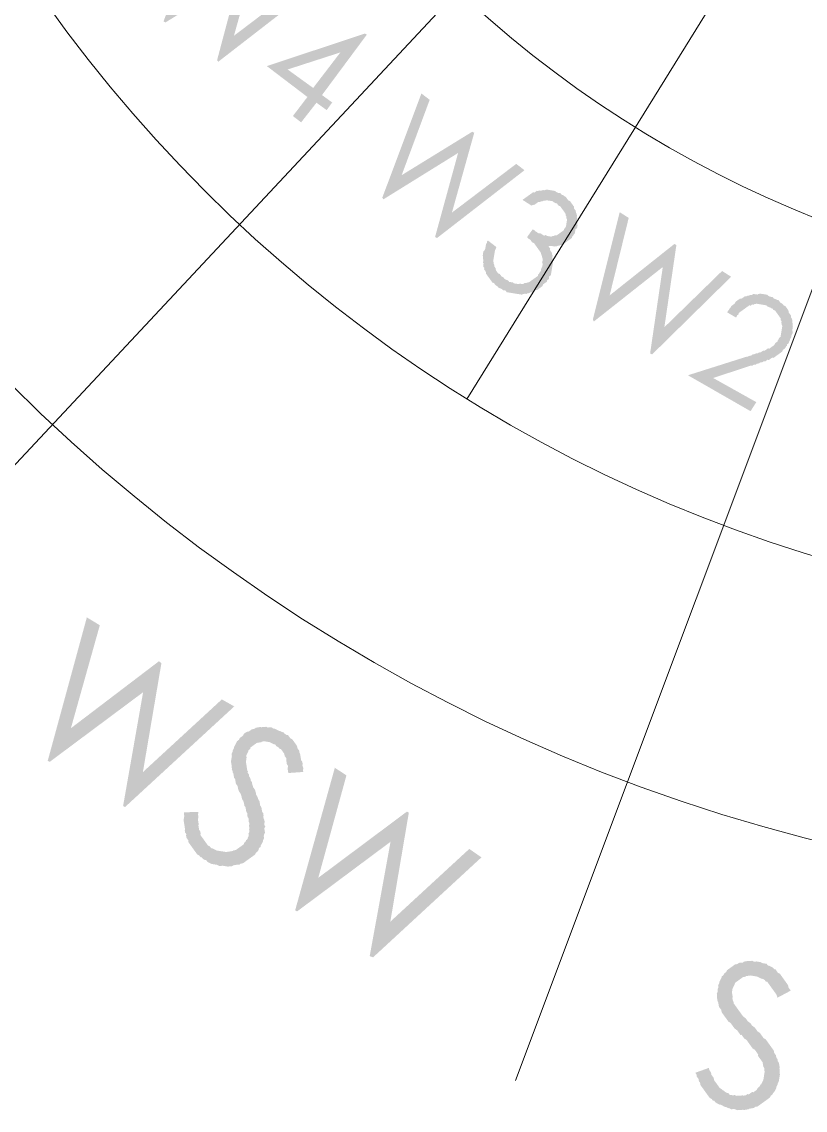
# Model space of a CAD drawing. Header units: millimetres. Extents: x -6808 to 215771, y -89660 to -16303.
# Drawn here: x 91134.5 to 91355, y -46749.4 to -46443 of the extents above; entities that cross this region are included whole.
import ezdxf

# ---------------------------------------------------------------- set-up
doc = ezdxf.new("R2010")
doc.units = ezdxf.units.MM
doc.layers.add('Ar-Wall Hatch', color=253, linetype='Continuous', lineweight=9)
doc.layers.add('PDF13_A+I ELE 3', color=7, linetype='Continuous', true_color=0xbababa)
doc.layers.add('PDF13_A+I WALL', color=7, linetype='Continuous', true_color=0xbababa)

# ---------------------------------------------------------------- blocks, each defined once
blk = doc.blocks.new('A$C5343052b')
at = {"layer": 'PDF13_A+I WALL', "true_color": 0xc7c8ca}
for points in [[(855.11, 288.26), (851.78, 287.51), (851.51, 287.91), (851.58, 288.25), (851.37, 289), (851.44, 289.34), (851.23, 290.08), (851.3, 290.42), (851.43, 291.1), (851.5, 291.44), (851.29, 292.19), (851.36, 292.53), (851.43, 292.87), (851.56, 293.54), (851.63, 293.88), (852.1, 294.5), (852.17, 294.84), (852.23, 295.18), (852.37, 295.85), (852.77, 296.13), (852.84, 296.47), (853.31, 297.08), (853.38, 297.42), (853.79, 297.69), (853.92, 298.37), (854.33, 298.64), (854.73, 298.92), (855.14, 299.19), (855.21, 299.53), (855.68, 300.14), (856.08, 300.41), (856.49, 300.69), (856.9, 300.96), (857.3, 301.23), (857.71, 301.51), (858.05, 301.44), (858.8, 301.64), (859.2, 301.92), (859.61, 302.19), (860.29, 302.06), (860.69, 302.33), (860.69, 302.33), (861.44, 302.54), (861.85, 302.81), (862.52, 302.67), (862.86, 302.61), (863.61, 302.81), (863.95, 302.75), (864.29, 302.68), (865.03, 302.89), (865.37, 302.82), (866.05, 302.69), (866.39, 302.62), (866.73, 302.55), (867.34, 302.08), (867.68, 302.01), (868.36, 301.88), (868.7, 301.81), (868.98, 301.41), (869.65, 301.27), (869.65, 301.27), (870.27, 300.8), (870.54, 300.39), (870.88, 300.33), (871.15, 299.92), (871.76, 299.45), (872.04, 299.04), (872.31, 298.63), (872.58, 298.23), (872.92, 298.16), (873.2, 297.76), (873.4, 297.01), (873.67, 296.6), (873.95, 296.2), (873.88, 295.86), (874.15, 295.45), (874.36, 294.71), (874.63, 294.3), (874.63, 294.3), (874.5, 293.62), (874.77, 293.21), (874.7, 292.87), (874.91, 292.13), (874.84, 291.79), (874.71, 291.11), (874.98, 290.7), (874.92, 290.36), (874.78, 289.68), (874.72, 289.35), (874.58, 288.67), (874.52, 288.33), (874.45, 287.99), (874.38, 287.65), (874.32, 287.31), (874.25, 286.97), (873.84, 286.7), (873.78, 286.36), (873.71, 286.02), (873.58, 285.34), (873.17, 285.06), (873.1, 284.73), (872.97, 284.05), (872.56, 283.77), (872.43, 283.09), (872.02, 282.82), (871.89, 282.14), (871.42, 281.53), (871.28, 280.85), (870.88, 280.58), (870.74, 279.9), (870.34, 279.63), (863.73, 267.52), (880.41, 271.65), (881.1, 267.99), (856.69, 262.21), (867.01, 280.63), (867.48, 281.25), (867.55, 281.58), (868.02, 282.2), (868.15, 282.88), (868.63, 283.49), (868.69, 283.83), (869.17, 284.44), (869.23, 284.78), (869.71, 285.39), (869.77, 285.73), (869.91, 286.41), (870.31, 286.68), (870.38, 287.02), (870.45, 287.36), (870.51, 287.7), (870.58, 288.04), (870.99, 288.31), (870.99, 288.31), (871.12, 288.99), (871.19, 289.33), (871.32, 290.01), (871.39, 290.35), (871.18, 291.1), (871.25, 291.44), (871.38, 292.12), (871.11, 292.52), (871.18, 292.86), (870.9, 293.27), (871.04, 293.95), (870.76, 294.35), (870.49, 294.76), (870.22, 295.17), (869.95, 295.57), (869.67, 295.98), (869.4, 296.39), (869.13, 296.79), (868.85, 297.2), (868.51, 297.27), (867.9, 297.74), (867.63, 298.14), (867.63, 298.14), (866.95, 298.28), (866.68, 298.68), (866.34, 298.75), (865.66, 298.88), (865.32, 298.95), (864.64, 299.08), (864.3, 299.15), (863.96, 299.22), (863.28, 299.35), (862.88, 299.08), (862.2, 299.21), (861.79, 298.94), (861.45, 299.01), (861.04, 298.73), (860.3, 298.53), (859.96, 298.59), (859.55, 298.32), (859.15, 298.05), (858.74, 297.78), (858.33, 297.5), (857.93, 297.23), (857.52, 296.96), (857.11, 296.68), (856.64, 296.07), (856.57, 295.73), (856.17, 295.46), (856.17, 295.46), (856.04, 294.78), (855.63, 294.51), (855.56, 294.17), (855.43, 293.49), (855.36, 293.15), (855.3, 292.81), (855.16, 292.13), (855.09, 291.79), (854.96, 291.11), (854.89, 290.77), (854.76, 290.09), (855.03, 289.69), (854.9, 289.01), (855.17, 288.6), (855.11, 288.26)], [(800.61, 287.34), (804.27, 288.03), (817.86, 263.84), (822.04, 292.29), (822.79, 292.5), (839.29, 268.8), (840.55, 296.77), (844.22, 297.46), (842.65, 258.97), (841.9, 258.77), (824.58, 283.68), (820.06, 253.54), (819.39, 253.67)], [(776.72, 268.05), (773.05, 267.36), (773.19, 268.04), (773.32, 268.72), (773.39, 269.06), (773.52, 269.74), (773.59, 270.08), (773.72, 270.76), (773.79, 271.09), (773.92, 271.77), (774.33, 272.05), (774.4, 272.39), (774.53, 273.07), (774.93, 273.34), (775, 273.68), (775.41, 273.95), (775.88, 274.56), (775.95, 274.9), (776.29, 274.84), (776.35, 275.18), (776.83, 275.79), (777.23, 276.06), (777.64, 276.33), (778.05, 276.61), (778.45, 276.88), (778.86, 277.15), (779.26, 277.42), (779.6, 277.36), (780.35, 277.56), (780.76, 277.84), (781.16, 278.11), (781.84, 277.98), (782.25, 278.25), (782.59, 278.18), (783.33, 278.39), (783.67, 278.32), (784.35, 278.19), (784.69, 278.12), (785.44, 278.33), (785.78, 278.26), (786.46, 278.13), (786.8, 278.06), (787.14, 277.99), (787.81, 277.86), (788.09, 277.45), (788.43, 277.39), (788.77, 277.32), (789.11, 277.25), (789.72, 276.78), (790.06, 276.71), (790.67, 276.24), (790.94, 275.83), (791.28, 275.77), (791.56, 275.36), (792.17, 274.89), (792.44, 274.48), (792.44, 274.48), (793.05, 274.01), (793.33, 273.6), (793.6, 273.2), (793.47, 272.52), (793.74, 272.11), (794.01, 271.7), (794.28, 271.3), (794.22, 270.96), (794.42, 270.21), (794.36, 269.87), (794.63, 269.47), (794.5, 268.79), (794.43, 268.45), (794.36, 268.11), (794.23, 267.43), (794.16, 267.09), (794.09, 266.75), (793.96, 266.07), (793.89, 265.73), (793.83, 265.39), (793.35, 264.78), (793.29, 264.44), (792.88, 264.17), (792.82, 263.83), (792.34, 263.22), (791.94, 262.94), (791.53, 262.67), (791.12, 262.4), (790.65, 261.78), (790.65, 261.78), (790.99, 261.72), (791.67, 261.58), (791.94, 261.18), (792.62, 261.04), (792.96, 260.98), (793.57, 260.51), (793.91, 260.44), (794.18, 260.03), (794.46, 259.63), (795.14, 259.49), (795.41, 259.09), (795.68, 258.68), (795.96, 258.27), (796.23, 257.87), (796.5, 257.46), (796.77, 257.05), (797.05, 256.65), (797.32, 256.24), (797.59, 255.84), (797.86, 255.43), (798.14, 255.02), (798, 254.34), (798.28, 253.94), (798.55, 253.53), (798.42, 252.85), (798.42, 252.85), (798.69, 252.45), (798.56, 251.77), (798.49, 251.43), (798.36, 250.75), (798.63, 250.34), (798.56, 250), (798.43, 249.32), (798.36, 248.98), (798.23, 248.3), (798.16, 247.97), (797.69, 247.35), (797.62, 247.01), (797.55, 246.67), (797.49, 246.33), (797.01, 245.72), (796.95, 245.38), (796.47, 244.77), (796.41, 244.43), (796, 244.16), (795.53, 243.55), (795.46, 243.21), (795.06, 242.93), (794.65, 242.66), (794.24, 242.39), (793.84, 242.11), (793.43, 241.84), (793.02, 241.57), (792.62, 241.3), (792.21, 241.02), (791.81, 240.75), (791.4, 240.48), (790.99, 240.2), (790.31, 240.34), (789.91, 240.07), (789.5, 239.79), (789.16, 239.86), (788.42, 239.65), (788.01, 239.38), (787.33, 239.51), (787.33, 239.51), (786.58, 239.31), (786.24, 239.37), (785.57, 239.51), (785.16, 239.24), (784.48, 239.37), (784.14, 239.44), (783.8, 239.5), (783.12, 239.64), (782.78, 239.7), (782.1, 239.84), (781.76, 239.9), (781.42, 239.97), (780.81, 240.44), (780.47, 240.51), (779.79, 240.64), (779.52, 241.05), (779.18, 241.12), (778.84, 241.18), (778.57, 241.59), (778.3, 242), (777.96, 242.06), (777.68, 242.47), (777.41, 242.87), (777.07, 242.94), (776.8, 243.35), (776.19, 243.82), (775.91, 244.23), (775.64, 244.63), (775.37, 245.04), (775.43, 245.38), (775.23, 246.12), (774.96, 246.53), (774.68, 246.94), (774.41, 247.34), (774.2, 248.09), (773.93, 248.5), (774, 248.84), (777.59, 249.19), (777.87, 248.78), (778.07, 248.03), (778.35, 247.63), (778.62, 247.22), (778.89, 246.82), (779.16, 246.41), (779.44, 246), (779.71, 245.6), (779.98, 245.19), (780.25, 244.78), (780.59, 244.72), (780.87, 244.31), (781.21, 244.24), (781.82, 243.77), (782.16, 243.7), (782.5, 243.64), (783.11, 243.16), (783.45, 243.1), (784.13, 242.96), (784.47, 242.9), (784.87, 243.17), (785.55, 243.04), (785.89, 242.97), (786.64, 243.18), (786.98, 243.11), (787.32, 243.04), (788.06, 243.25), (788.47, 243.52), (789.15, 243.39), (789.56, 243.66), (789.96, 243.93), (790.37, 244.21), (790.71, 244.14), (791.11, 244.41), (791.52, 244.69), (791.93, 244.96), (792.4, 245.57), (792.81, 245.84), (793.21, 246.12), (793.21, 246.12), (793.35, 246.8), (793.75, 247.07), (793.82, 247.41), (794.29, 248.02), (794.36, 248.36), (794.49, 249.04), (794.56, 249.38), (794.63, 249.72), (794.76, 250.4), (794.83, 250.74), (794.96, 251.42), (795.03, 251.76), (794.75, 252.16), (794.82, 252.5), (794.61, 253.25), (794.68, 253.59), (794.41, 253.99), (794.14, 254.4), (793.93, 255.14), (793.66, 255.55), (793.38, 255.96), (793.04, 256.02), (792.77, 256.43), (792.5, 256.84), (792.23, 257.24), (791.89, 257.31), (791.27, 257.78), (790.93, 257.85), (790.32, 258.32), (789.98, 258.39), (789.64, 258.46), (789.3, 258.52), (788.96, 258.59), (788.62, 258.66), (787.95, 258.79), (787.61, 258.86), (787.27, 258.92), (786.59, 259.06), (786.25, 259.12), (785.5, 258.92), (784.82, 259.05), (784.48, 259.12), (783.74, 258.91), (783.06, 259.05), (782.64, 262.3), (783.39, 262.51), (783.73, 262.44), (784.47, 262.65), (784.81, 262.58), (785.22, 262.85), (785.62, 263.13), (786.37, 263.33), (786.71, 263.27), (787.12, 263.54), (787.18, 263.88), (787.93, 264.08), (788.33, 264.36), (788.74, 264.63), (789.15, 264.9), (789.21, 265.24), (789.69, 265.85), (789.75, 266.19), (790.16, 266.47), (790.23, 266.81), (790.36, 267.48), (790.43, 267.82), (790.49, 268.16), (790.63, 268.84), (790.69, 269.18), (790.76, 269.52), (790.49, 269.93), (790.55, 270.27), (790.35, 271.01), (790.08, 271.42), (789.8, 271.83), (789.53, 272.23), (789.26, 272.64), (788.98, 273.05), (788.31, 273.18), (788.37, 273.52), (787.69, 273.65), (787.42, 274.06), (787.08, 274.12), (786.4, 274.26), (786.06, 274.33), (785.38, 274.46), (785.04, 274.53), (784.7, 274.59), (784.02, 274.73), (783.62, 274.45), (783.28, 274.52), (782.6, 274.65), (782.19, 274.38), (781.45, 274.17), (781.11, 274.24), (780.7, 273.97), (780.3, 273.7), (779.89, 273.42), (779.48, 273.15), (779.08, 272.88), (779.01, 272.54), (778.6, 272.26), (778.54, 271.92), (778.06, 271.31), (778, 270.97), (777.59, 270.7), (777.46, 270.02), (777.39, 269.68), (777.26, 269), (776.78, 268.39), (776.72, 268.05)], [(722.14, 270.31), (725.74, 270.67), (736.55, 244.91), (744.12, 272.69), (744.87, 272.9), (758.19, 247.36), (762.91, 275), (766.51, 275.35), (760.46, 237.39), (759.71, 237.18), (745.58, 263.94), (737.67, 234.46), (736.99, 234.6)], [(624.77, 263), (628.44, 263.69), (639.25, 237.94), (646.82, 265.72), (647.57, 265.93), (660.89, 240.39), (665.61, 268.02), (669.21, 268.37), (663.09, 230.08), (662.41, 230.21), (648.21, 256.63), (640.37, 227.49), (639.62, 227.29)], [(1024.36, 87.11), (1026.65, 91.6), (1027.26, 91.13), (1028.28, 90.93), (1028.89, 90.45), (1029.57, 90.32), (1030.25, 90.19), (1030.86, 89.71), (1031.54, 89.58), (1032.22, 89.45), (1032.9, 89.31), (1033.58, 89.18), (1034.26, 89.05), (1035, 89.25), (1035.34, 89.19), (1036.09, 89.39), (1036.43, 89.33), (1037.18, 89.53), (1037.58, 89.8), (1038.26, 89.67), (1038.67, 89.94), (1039.07, 90.22), (1039.48, 90.49), (1039.55, 90.83), (1040.29, 91.04), (1040.77, 91.65), (1041.17, 91.92), (1041.64, 92.53), (1042.05, 92.81), (1042.52, 93.42), (1042.66, 94.1), (1043.06, 94.37), (1043.2, 95.05), (1043.33, 95.73), (1043.74, 96), (1043.87, 96.68), (1044, 97.36), (1043.8, 98.1), (1043.93, 98.78), (1043.73, 99.53), (1043.79, 99.87), (1043.59, 100.62), (1043.38, 101.36), (1043.11, 101.77), (1042.56, 102.58), (1042.56, 102.58), (1042.02, 103.39), (1041.74, 103.8), (1041.13, 104.27), (1040.86, 104.68), (1040.18, 104.81), (1039.57, 105.28), (1038.95, 105.76), (1038.27, 105.89), (1037.94, 105.96), (1037.26, 106.09), (1036.92, 106.16), (1036.24, 106.29), (1035.96, 106.7), (1035.29, 106.83), (1034.61, 106.97), (1033.93, 107.1), (1033.18, 106.89), (1032.5, 107.03), (1031.82, 107.16), (1031.14, 107.29), (1030.47, 107.43), (1029.45, 107.63), (1028.7, 107.42), (1028.02, 107.55), (1027, 107.75), (1026.94, 107.41), (1025.92, 107.62), (1024.9, 107.82), (1023.81, 107.68), (1023.13, 107.81), (1022.46, 107.94), (1021.44, 108.14), (1020.69, 107.94), (1020.01, 108.07), (1019.33, 108.2), (1018.99, 108.27), (1018.31, 108.4), (1017.97, 108.47), (1017.3, 108.6), (1016.96, 108.67), (1016.62, 108.74), (1016.62, 108.74), (1016, 109.21), (1015.32, 109.34), (1014.65, 109.48), (1014.03, 109.95), (1013.42, 110.42), (1013.08, 110.49), (1012.47, 110.96), (1011.86, 111.44), (1011.58, 111.84), (1010.97, 112.32), (1010.77, 113.06), (1010.15, 113.54), (1010.15, 113.54), (1009.95, 114.28), (1009.33, 114.75), (1009.13, 115.5), (1008.86, 115.91), (1008.65, 116.65), (1008.44, 117.4), (1008.17, 117.8), (1008.3, 118.48), (1008.1, 119.23), (1008.1, 119.23), (1008.23, 119.91), (1008.03, 120.65), (1008.16, 121.33), (1008.29, 122.01), (1008.43, 122.69), (1008.56, 123.37), (1008.69, 124.05), (1009.17, 124.66), (1009.3, 125.34), (1009.3, 125.34), (1009.77, 125.95), (1010.18, 126.23), (1010.31, 126.91), (1010.79, 127.52), (1011.26, 128.13), (1011.67, 128.4), (1012.14, 129.02), (1012.88, 129.22), (1013.36, 129.83), (1013.36, 129.83), (1014.17, 130.38), (1014.58, 130.65), (1015.32, 130.86), (1015.73, 131.13), (1016.54, 131.68), (1017.22, 131.54), (1017.63, 131.82), (1018.37, 132.02), (1019.12, 132.23), (1019.8, 132.09), (1019.86, 132.43), (1020.54, 132.3), (1020.88, 132.23), (1021.56, 132.1), (1022.31, 132.31), (1022.65, 132.24), (1023.33, 132.11), (1024, 131.97), (1024.68, 131.84), (1025.36, 131.71), (1026.04, 131.57), (1027.06, 131.37), (1027.67, 130.9), (1028.35, 130.77), (1029.03, 130.63), (1027.35, 125.67), (1026.4, 126.21), (1025.72, 126.35), (1024.7, 126.55), (1024.02, 126.68), (1023.34, 126.81), (1022.66, 126.95), (1022.32, 127.01), (1021.65, 127.15), (1020.97, 127.28), (1020.56, 127.01), (1020.56, 127.01), (1019.88, 127.14), (1019.14, 126.93), (1018.73, 126.66), (1017.98, 126.46), (1017.24, 126.25), (1016.83, 125.98), (1016.42, 125.7), (1015.61, 125.16), (1015.21, 124.89), (1014.73, 124.27), (1014.26, 123.66), (1014.19, 123.32), (1013.72, 122.71), (1013.59, 122.03), (1013.45, 121.35), (1013.45, 121.35), (1013.32, 120.67), (1013.19, 119.99), (1013.05, 119.31), (1013.33, 118.91), (1013.53, 118.16), (1013.74, 117.42), (1014.01, 117.01), (1014.28, 116.6), (1014.56, 116.2), (1015.17, 115.72), (1015.78, 115.25), (1016.05, 114.84), (1016.67, 114.37), (1017.01, 114.3), (1017.62, 113.83), (1018.3, 113.7), (1018.98, 113.56), (1019.65, 113.43), (1020.33, 113.3), (1020.67, 113.23), (1020.67, 113.23), (1021.01, 113.16), (1021.69, 113.03), (1022.03, 112.96), (1022.71, 112.83), (1023.05, 112.76), (1024.14, 112.9), (1024.81, 112.77), (1025.49, 112.64), (1026.58, 112.78), (1027.6, 112.57), (1028.68, 112.71), (1029.36, 112.58), (1030.38, 112.38), (1031.13, 112.59), (1031.81, 112.45), (1032.82, 112.25), (1033.5, 112.12), (1034.25, 112.33), (1034.93, 112.19), (1035.61, 112.06), (1036.29, 111.92), (1036.97, 111.79), (1037.31, 111.72), (1037.98, 111.59), (1038.66, 111.46), (1039, 111.39), (1039.62, 110.92), (1039.96, 110.85), (1040.63, 110.72), (1040.63, 110.72), (1041.25, 110.24), (1041.93, 110.11), (1042.54, 109.64), (1043.22, 109.5), (1043.83, 109.03), (1044.44, 108.56), (1044.71, 108.15), (1045.33, 107.68), (1045.6, 107.27), (1046.21, 106.8), (1046.49, 106.39), (1046.76, 105.99), (1047.3, 105.17), (1047.58, 104.77), (1047.78, 104.02), (1048.06, 103.62), (1048.26, 102.87), (1048.53, 102.46), (1048.74, 101.72), (1048.95, 100.97), (1048.88, 100.63), (1049.09, 99.89), (1048.95, 99.21), (1049.16, 98.46), (1049.02, 97.78), (1048.89, 97.1), (1048.76, 96.42), (1048.62, 95.75), (1048.49, 95.07), (1048.36, 94.39), (1048.29, 94.05), (1048.16, 93.37), (1047.68, 92.76), (1047.55, 92.08), (1047.08, 91.46), (1046.6, 90.85), (1046.54, 90.51), (1046.06, 89.9), (1045.59, 89.29), (1045.19, 89.02), (1044.71, 88.4), (1044.31, 88.13), (1043.83, 87.52), (1043.09, 87.31), (1042.68, 87.04), (1042.21, 86.43), (1041.46, 86.22), (1041.06, 85.95), (1040.31, 85.74), (1039.9, 85.47), (1039.16, 85.26), (1038.41, 85.06), (1038.01, 84.78), (1037.26, 84.58), (1036.51, 84.37), (1035.83, 84.51), (1035.43, 84.23), (1034.75, 84.37), (1034, 84.16), (1033.66, 84.23), (1032.98, 84.36), (1032.31, 84.49), (1031.63, 84.63), (1031.29, 84.69), (1030.61, 84.83), (1029.93, 84.96), (1029.25, 85.09), (1028.57, 85.23), (1027.96, 85.7), (1027.28, 85.83), (1026.67, 86.31), (1025.65, 86.51), (1025.04, 86.98), (1024.36, 87.11)], [(860.48, 78.77), (865.23, 79.6), (882.44, 46.94), (889.17, 84.77), (889.91, 84.97), (911.13, 52.94), (913.85, 90.14), (918.94, 90.91), (915.24, 39.79), (914.09, 39.31), (892.19, 73.24), (885.06, 33.38), (884.32, 33.17)], [(832.88, 31.64), (836.39, 35.19), (836.94, 34.37), (837.55, 33.9), (838.1, 33.09), (838.71, 32.61), (839.32, 32.14), (839.6, 31.73), (840.21, 31.26), (840.82, 30.79), (841.5, 30.66), (842.11, 30.18), (842.38, 29.78), (843.06, 29.64), (843.74, 29.51), (844.08, 29.44), (844.76, 29.31), (845.44, 29.18), (845.78, 29.11), (846.46, 28.97), (846.8, 28.91), (847.54, 29.11), (847.88, 29.05), (848.22, 28.98), (848.63, 29.25), (849.38, 29.46), (850.12, 29.67), (850.53, 29.94), (851.34, 30.48), (851.75, 30.76), (852.15, 31.03), (852.56, 31.3), (852.97, 31.58), (853.44, 32.19), (853.91, 32.8), (854.39, 33.41), (854.45, 33.75), (854.92, 34.36), (855.06, 35.04), (855.19, 35.72), (855.33, 36.4), (855.46, 37.08), (855.59, 37.76), (855.32, 38.17), (855.45, 38.85), (855.18, 39.25), (855.31, 39.93), (855.04, 40.34), (854.83, 41.08), (854.22, 41.56), (854.02, 42.3), (853.4, 42.77), (853.13, 43.18), (852.52, 43.65), (852.25, 44.06), (851.97, 44.47), (851.63, 44.53), (851.02, 45.01), (850.75, 45.41), (850.07, 45.55), (849.46, 46.02), (849.18, 46.43), (848.51, 46.56), (847.89, 47.03), (847.28, 47.51), (846.6, 47.64), (845.99, 48.11), (845.04, 48.65), (844.36, 48.78), (843.75, 49.26), (842.79, 49.8), (842.79, 49.8), (841.78, 50), (840.82, 50.54), (840.21, 51.01), (839.19, 51.21), (838.58, 51.68), (837.97, 52.16), (837.29, 52.29), (836.68, 52.76), (836.06, 53.24), (835.72, 53.3), (835.11, 53.78), (834.77, 53.84), (834.5, 54.25), (834.16, 54.32), (833.89, 54.72), (833.89, 54.72), (833.27, 55.2), (832.66, 55.67), (832.39, 56.07), (831.84, 56.89), (831.57, 57.29), (830.96, 57.77), (830.75, 58.51), (830.48, 58.92), (830.27, 59.66), (830, 60.07), (829.8, 60.82), (829.59, 61.56), (829.59, 61.56), (829.38, 62.31), (829.52, 62.99), (829.31, 63.73), (829.44, 64.41), (829.58, 65.09), (829.37, 65.84), (829.44, 66.18), (829.57, 66.86), (830.04, 67.47), (830.11, 67.81), (830.18, 68.15), (830.31, 68.83), (830.78, 69.44), (830.92, 70.12), (831.39, 70.73), (831.86, 71.34), (832.27, 71.62), (832.74, 72.23), (833.15, 72.5), (833.22, 72.84), (833.96, 73.05), (834.44, 73.66), (834.84, 73.93), (835.59, 74.14), (835.99, 74.41), (836.74, 74.62), (837.49, 74.82), (837.89, 75.1), (838.64, 75.3), (839.04, 75.57), (839.72, 75.44), (840.47, 75.65), (840.88, 75.92), (841.55, 75.79), (842.23, 75.65), (842.98, 75.86), (843.66, 75.73), (844.34, 75.59), (845.02, 75.46), (845.7, 75.32), (845.7, 75.32), (846.31, 74.85), (846.65, 74.79), (847.33, 74.65), (847.94, 74.18), (848.28, 74.11), (848.89, 73.64), (849.5, 73.17), (850.12, 72.69), (850.79, 72.56), (851.41, 72.09), (851.68, 71.68), (852.63, 71.14), (853.18, 70.33), (853.52, 70.26), (849.93, 66.38), (849.32, 66.85), (848.71, 67.33), (848.16, 68.14), (847.48, 68.27), (846.87, 68.75), (846.26, 69.22), (845.99, 69.63), (845.31, 69.76), (844.97, 69.83), (844.36, 70.3), (844.36, 70.3), (843.68, 70.43), (843, 70.57), (842.32, 70.7), (841.91, 70.43), (841.23, 70.56), (840.49, 70.35), (839.81, 70.49), (839.4, 70.21), (838.66, 70.01), (837.91, 69.8), (837.5, 69.53), (836.69, 68.98), (836.28, 68.71), (835.81, 68.1), (835.74, 67.76), (835.74, 67.76), (835.27, 67.15), (834.8, 66.53), (834.66, 65.86), (834.53, 65.18), (834.4, 64.5), (834.26, 63.82), (834.54, 63.41), (834.4, 62.73), (834.68, 62.33), (834.88, 61.58), (835.09, 60.83), (835.7, 60.36), (835.97, 59.96), (836.25, 59.55), (836.52, 59.14), (837.13, 58.67), (837.74, 58.2), (838.36, 57.72), (838.97, 57.25), (838.97, 57.25), (839.31, 57.18), (839.58, 56.78), (839.92, 56.71), (840.26, 56.64), (840.87, 56.17), (841.55, 56.04), (842.16, 55.56), (842.84, 55.43), (843.46, 54.96), (844.41, 54.42), (845.43, 54.22), (846.38, 53.68), (846.99, 53.2), (847.67, 53.07), (848.62, 52.53), (849.3, 52.4), (849.91, 51.93), (850.53, 51.45), (851.2, 51.32), (851.82, 50.85), (852.43, 50.37), (853.11, 50.24), (853.72, 49.77), (853.99, 49.36), (854.61, 48.89), (854.95, 48.82), (855.56, 48.35), (855.83, 47.94), (856.1, 47.53), (856.78, 47.4), (856.78, 47.4), (856.99, 46.65), (857.6, 46.18), (858.21, 45.71), (858.42, 44.96), (858.69, 44.56), (859.3, 44.08), (859.51, 43.34), (859.78, 42.93), (859.99, 42.19), (860.2, 41.44), (860.47, 41.03), (860.33, 40.35), (860.61, 39.95), (860.81, 39.2), (860.68, 38.52), (860.89, 37.78), (860.75, 37.1), (860.62, 36.42), (860.55, 36.08), (860.42, 35.4), (860.29, 34.72), (860.15, 34.04), (860.02, 33.36), (859.88, 32.68), (859.41, 32.07), (859.28, 31.39), (858.87, 31.12), (858.4, 30.51), (857.93, 29.89), (857.79, 29.22), (857.39, 28.94), (856.91, 28.33), (856.51, 28.06), (855.69, 27.51), (855.29, 27.24), (854.81, 26.63), (854.41, 26.35), (853.66, 26.15), (853.26, 25.88), (852.44, 25.33), (852.04, 25.06), (851.29, 24.85), (850.55, 24.64), (849.87, 24.78), (849.46, 24.51), (848.71, 24.3), (848.04, 24.43), (847.63, 24.16), (846.95, 24.29), (846.2, 24.09), (845.53, 24.22), (844.85, 24.35), (844.17, 24.49), (843.49, 24.62), (842.81, 24.76), (842.13, 24.89), (841.45, 25.02), (841.11, 25.09), (840.5, 25.56), (840.16, 25.63), (839.48, 25.76), (838.87, 26.24), (838.59, 26.64), (837.92, 26.77), (837.3, 27.25), (837.03, 27.65), (836.42, 28.13), (835.81, 28.6), (835.19, 29.07), (834.58, 29.55), (834.31, 29.95), (833.76, 30.77), (833.15, 31.24), (832.88, 31.64)], [(761.87, 57.95), (767.02, 59.05), (784.17, 26.06), (790.56, 63.95), (791.64, 64.09), (812.85, 32.05), (815.58, 69.25), (820.4, 70.42), (816.63, 18.97), (815.88, 18.76), (793.92, 52.35), (786.79, 12.49), (786.04, 12.29)]]:
    blk.add_hatch(color=9, dxfattribs=at).paths.add_polyline_path(points)
h = blk.add_hatch(color=9, dxfattribs=at)
h.paths.add_polyline_path([(693.56, 272.05), (694.31, 272.26), (697.31, 246.28), (701.66, 246.83), (702.07, 243.58), (697.73, 243.02), (698.51, 234.4), (694.91, 234.05), (694.07, 242.33), (676.43, 240.51)], flags=0)
h.paths.add_polyline_path([(693.38, 245.99), (691.83, 261.46), (682.52, 244.6)], flags=0)
at = {"layer": 'PDF13_A+I ELE 3', "color": 9, "lineweight": 18, "true_color": 0xc7c8ca}
for points in [[(707.42, -12.49), (705.23, 1415.2)], [(980.61, 42.43), (432.04, 1360.28)], [(806.34, 203.65), (606.31, 1199.06)]]:
    blk.add_lwpolyline(points, dxfattribs=at)
for radius in [603.02, 507.85, 396.77]:
    blk.add_circle((706.6, 701.71), radius, dxfattribs=at)

msp = doc.modelspace()

# ---------------------------------------------------------------- block references
at = {"layer": 'Ar-Wall Hatch', "lineweight": -3, "ltscale": 0.5, "xscale": 0.81, "yscale": 0.81, "zscale": 0.81, "rotation": 316.8456496709885}
msp.add_blockref('A$C5343052b', (90670.526, -46222.819), dxfattribs=at)

doc.saveas('drawing.dxf')
